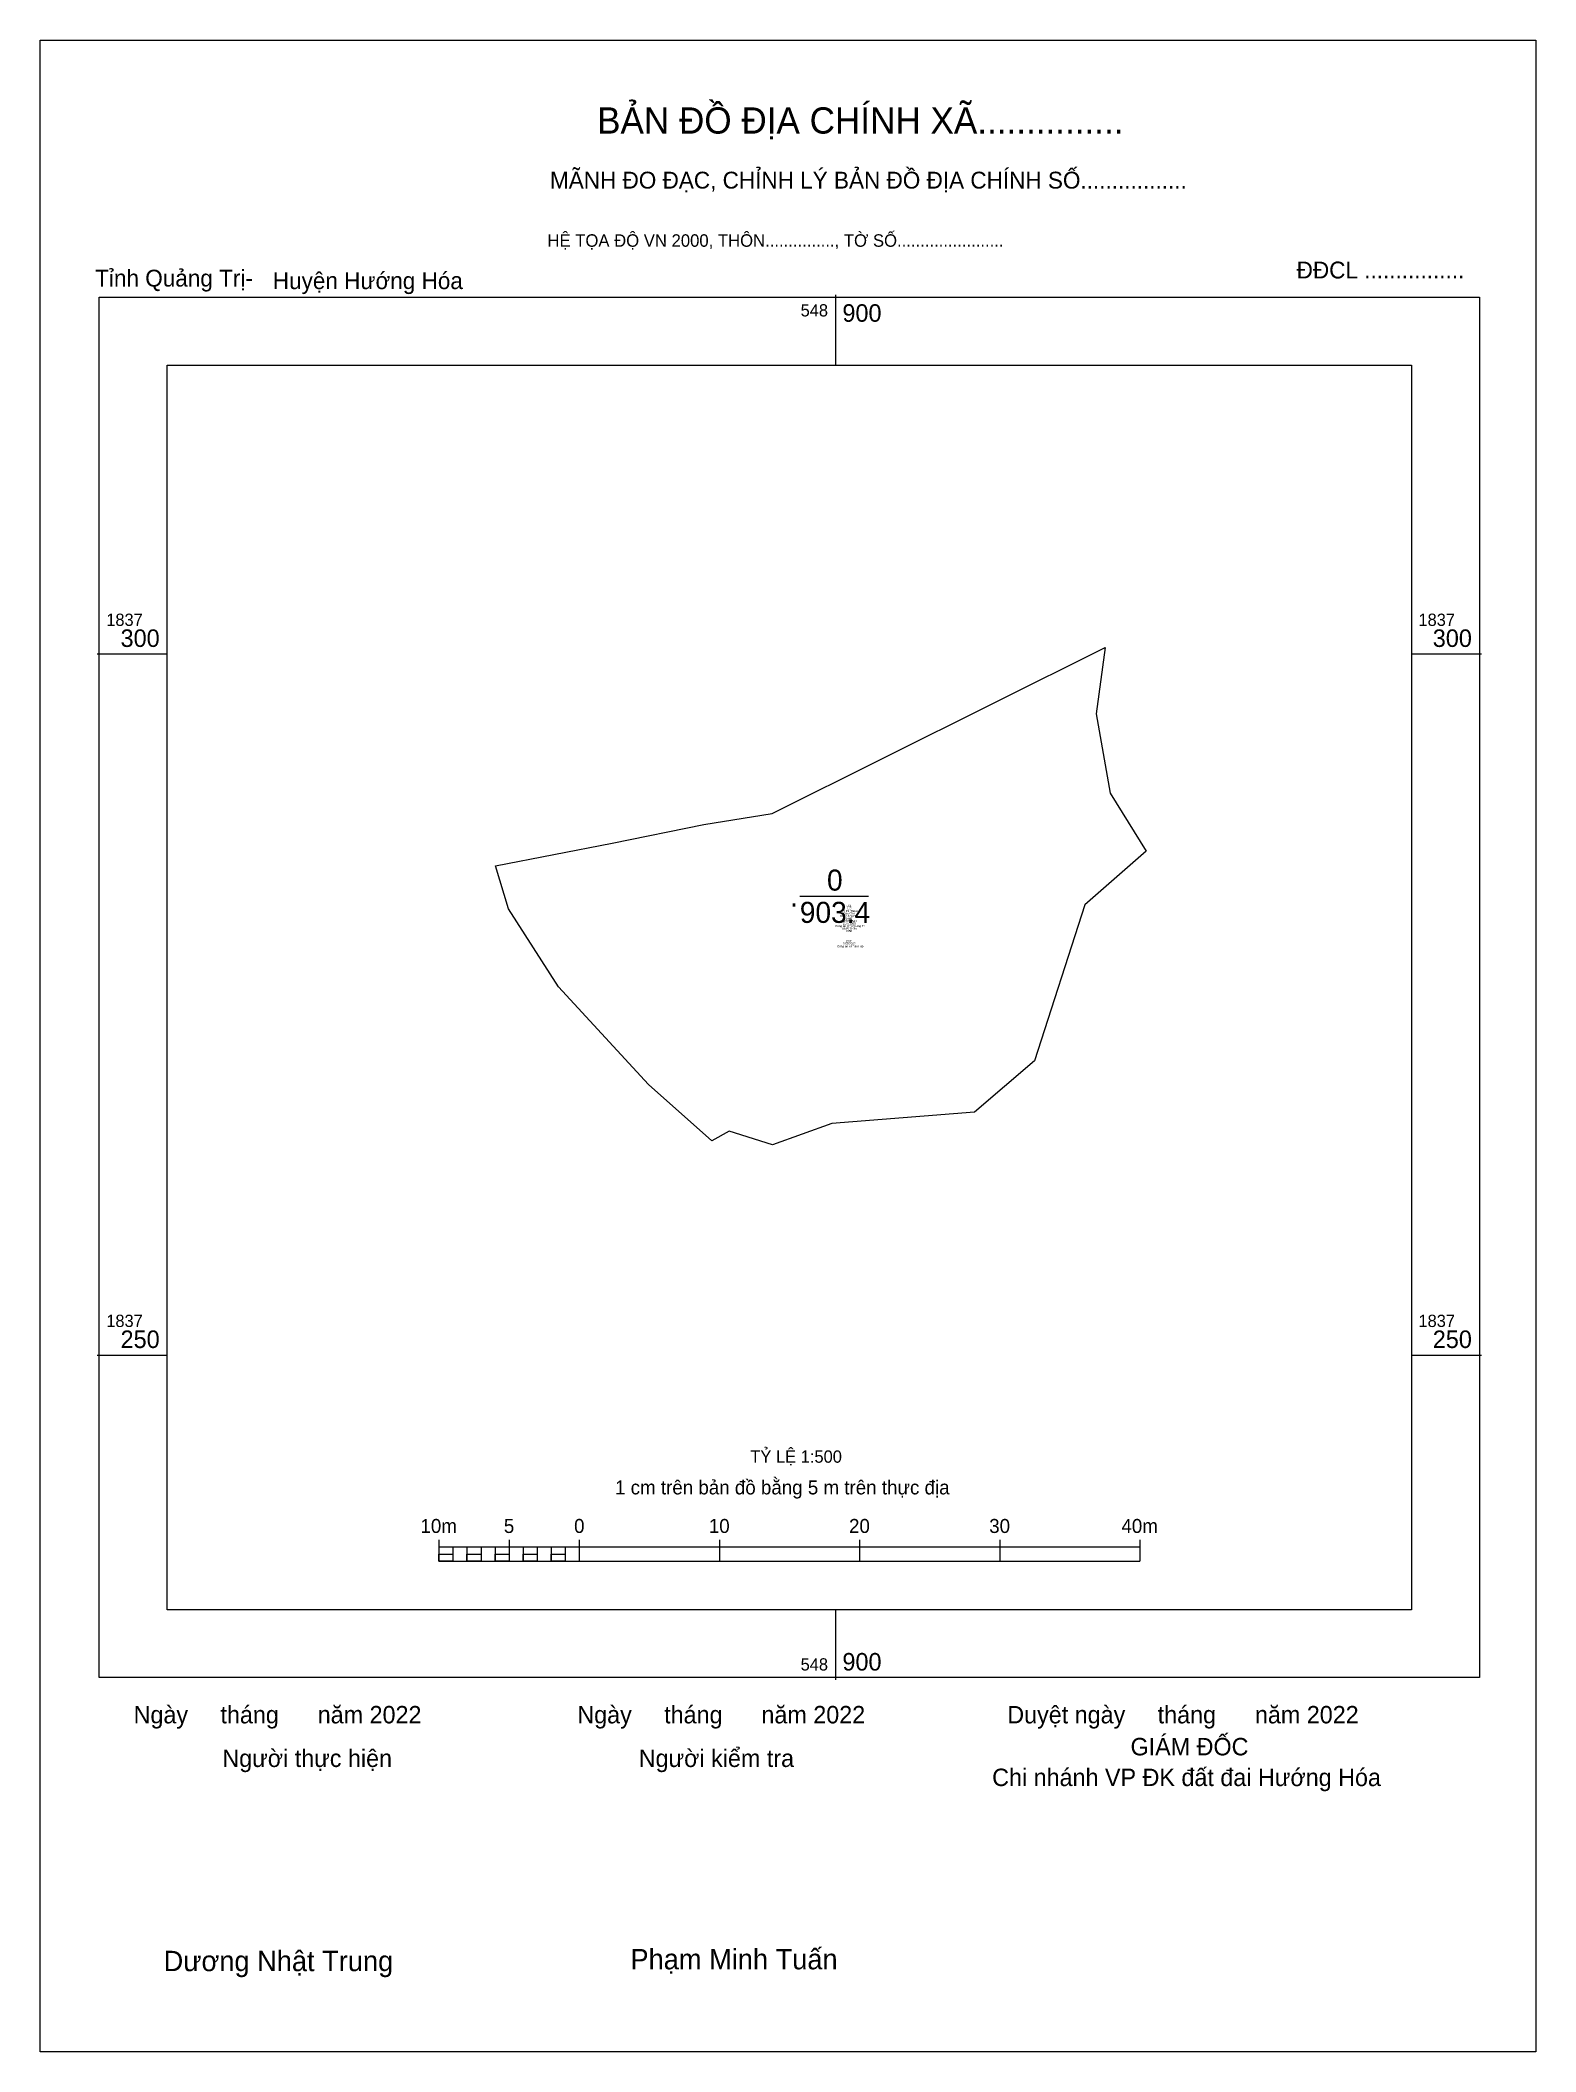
# Model space of a CAD drawing. Extents: x 548843 to 548950, y 1837200 to 1837344.
import ezdxf

# ---------------------------------------------------------------- set-up
doc = ezdxf.new("R2010")
doc.units = 0
for name, color, linetype in [('Level 10', 7, 'Continuous'), ('Level 13', 7, 'Continuous'), ('Level 15', 7, 'Continuous'), ('Level 27', 7, 'Continuous'), ('Level 55', 7, 'Continuous'), ('Level 6', 7, 'Continuous'), ('Level 62', 7, 'Continuous'), ('Level 63', 7, 'Continuous'), ('Level 9', 7, 'Continuous')]:
    doc.layers.add(name, color=color, linetype=linetype)

msp = doc.modelspace()

# ---------------------------------------------------------------- linework, layer by layer
at = {"layer": 'Level 10'}
msp.add_lwpolyline([(548891.18, 1837265.27), (548886.66, 1837269.3), (548880.24, 1837276.25), (548876.69, 1837281.82), (548875.76, 1837284.9), (548884.07, 1837286.5), (548890.62, 1837287.84), (548895.48, 1837288.63), (548919.25, 1837300.47), (548918.6, 1837295.72), (548919.6, 1837290.07), (548922.17, 1837285.94), (548917.79, 1837282.1), (548914.19, 1837270.99), (548909.92, 1837267.32), (548899.74, 1837266.51), (548895.51, 1837264.98), (548892.41, 1837265.97)], close=True, dxfattribs=at)
at = {"layer": 'Level 15'}
msp.add_lwpolyline([(548843.28, 1837343.77), (548949.96, 1837343.77), (548949.96, 1837200.31), (548843.28, 1837200.31)], close=True, dxfattribs=at)
at = {"layer": 'Level 27'}
for p, q in [((548919.25, 1837300.47), (548919.25, 1837300.47)), ((548922.17, 1837285.94), (548922.17, 1837285.94)), ((548876.69, 1837281.82), (548876.69, 1837281.82)), ((548914.19, 1837270.99), (548914.19, 1837270.99)), ((548914.19, 1837270.99), (548914.19, 1837270.99)), ((548886.66, 1837269.3), (548886.66, 1837269.3)), ((548891.18, 1837265.27), (548891.18, 1837265.27))]:
    msp.add_line(p, q, dxfattribs=at)
at = {"layer": 'Level 55'}
msp.add_line((548897.46, 1837282.72), (548902.37, 1837282.72), dxfattribs=at)
at = {"layer": 'Level 62'}
msp.add_lwpolyline([(548852.34, 1837320.6), (548941.09, 1837320.6), (548941.09, 1837231.84), (548852.34, 1837231.84)], close=True, dxfattribs=at)
at = {"layer": 'Level 63'}
for p, q in [((548900, 1837325.6), (548900, 1837320.6)), ((548847.34, 1837300), (548852.34, 1837300)), ((548941.09, 1837300), (548946.09, 1837300)), ((548847.34, 1837250), (548852.34, 1837250)), ((548941.09, 1837250), (548946.09, 1837250)), ((548871.72, 1837236.81), (548871.72, 1837235.31)), ((548871.72, 1837236.31), (548921.72, 1837236.31)), ((548872.72, 1837236.31), (548872.72, 1837235.31)), ((548873.72, 1837236.31), (548873.72, 1837235.31)), ((548874.72, 1837236.31), (548874.72, 1837235.31)), ((548875.72, 1837236.31), (548875.72, 1837235.31)), ((548876.72, 1837236.81), (548876.72, 1837235.31)), ((548876.72, 1837236.31), (548876.72, 1837235.31)), ((548877.72, 1837236.31), (548877.72, 1837235.31)), ((548878.72, 1837236.31), (548878.72, 1837235.31)), ((548879.72, 1837236.31), (548879.72, 1837235.31)), ((548880.72, 1837236.31), (548880.72, 1837235.31)), ((548881.72, 1837236.81), (548881.72, 1837235.31)), ((548881.72, 1837236.31), (548881.72, 1837235.31)), ((548891.72, 1837236.81), (548891.72, 1837235.31)), ((548901.72, 1837236.81), (548901.72, 1837235.31)), ((548911.72, 1837236.81), (548911.72, 1837235.31)), ((548921.72, 1837236.81), (548921.72, 1837235.31)), ((548871.72, 1837235.31), (548921.72, 1837235.31)), ((548900, 1837231.84), (548900, 1837226.84))]:
    msp.add_line(p, q, dxfattribs=at)
for points in [[(548847.49, 1837325.44), (548945.94, 1837325.44), (548945.94, 1837227), (548847.49, 1837227)], [(548871.72, 1837235.81), (548872.72, 1837235.81), (548872.72, 1837235.31), (548871.72, 1837235.31)], [(548871.72, 1837235.81), (548872.72, 1837235.81), (548872.72, 1837235.31), (548871.72, 1837235.31)], [(548873.72, 1837235.81), (548874.72, 1837235.81), (548874.72, 1837235.31), (548873.72, 1837235.31)], [(548875.72, 1837235.81), (548876.72, 1837235.81), (548876.72, 1837235.31), (548875.72, 1837235.31)], [(548877.72, 1837235.81), (548878.72, 1837235.81), (548878.72, 1837235.31), (548877.72, 1837235.31)], [(548879.72, 1837235.81), (548880.72, 1837235.81), (548880.72, 1837235.31), (548879.72, 1837235.31)]]:
    msp.add_lwpolyline(points, close=True, dxfattribs=at)

# ---------------------------------------------------------------- texts
at = {"layer": 'Level 13'}
for s, p in [('0', (548899.4, 1837283.12)), ('.', (548896.76, 1837281.97)), ('903.4', (548897.46, 1837280.82))]:
    msp.add_text(s, height=1.5, dxfattribs=at).set_placement(p)
at = {"layer": 'Level 15'}
for s, p in [('Đồi Nông Hội', (548900.36, 1837281.24)), ('Hồ Pả Thiểu', (548900.42, 1837281.59)), ('Bản Cồn', (548900.58, 1837281.42)), ('LUC', (548900.73, 1837281.78)), ('161', (548900.79, 1837281.96)), ('Công an tỉnh Quảng Trị', (548899.98, 1837280.52)), ('Hồ Pỉ Thiểu', (548900.45, 1837280.33)), ('197058540', (548900.48, 1837280.88)), ('21/4/1995', (548900.53, 1837280.7)), ('1960', (548900.73, 1837281.05)), ('1958', (548900.73, 1837280.16)), ('Công an xã Tân Lập', (548900.12, 1837279.07)), ('26/2/2007', (548900.52, 1837279.26)), ('20/7', (548900.74, 1837279.44))]:
    msp.add_text(s, height=0.15, dxfattribs=at).set_placement(p)
at = {"layer": 'Level 6'}
msp.add_text('TỶ LỆ 1:500', height=0.879, dxfattribs=at).set_placement((548893.93, 1837242.32))
at = {"layer": 'Level 63'}
for s, height, p in [('BẢN ĐỒ ĐỊA CHÍNH XÃ...............', 1.8718, (548883, 1837337.11)), ('MÃNH ĐO ĐẠC, CHỈNH LÝ BẢN ĐỒ ĐỊA CHÍNH SỐ.................', 1.2011, (548879.64, 1837333.19)), ('HỆ TỌA ĐỘ VN 2000, THÔN..............., TỜ SỐ.......................', 0.8891, (548879.46, 1837329.04)), ('548', 0.875, (548897.52, 1837324.07)), ('900', 1.25, (548900.5, 1837323.69)), ('1837', 0.875, (548847.99, 1837302)), ('300', 1.25, (548849.01, 1837300.5)), ('1837', 0.875, (548941.59, 1837302)), ('300', 1.25, (548942.61, 1837300.5)), ('1837', 0.875, (548847.99, 1837252)), ('1837', 0.875, (548941.59, 1837252)), ('250', 1.25, (548849.01, 1837250.5)), ('250', 1.25, (548942.61, 1837250.5)), ('1 cm trên bản đồ bằng 5 m trên thực địa', 1, (548884.28, 1837240.06)), ('10m', 1, (548870.4, 1837237.31)), ('5', 1, (548876.35, 1837237.31)), ('0', 1, (548881.36, 1837237.31)), ('10', 1, (548890.97, 1837237.31)), ('20', 1, (548900.97, 1837237.31)), ('30', 1, (548910.97, 1837237.31)), ('40m', 1, (548920.4, 1837237.31)), ('548', 0.875, (548897.52, 1837227.5)), ('900', 1.25, (548900.5, 1837227.5)), ('Ngày     tháng      năm 2022', 1.2442, (548849.94, 1837223.73)), ('Ngày     tháng      năm 2022', 1.2442, (548881.59, 1837223.73)), ('Duyệt ngày     tháng      năm 2022', 1.2442, (548912.26, 1837223.73)), ('GIÁM ĐỐC', 1.244, (548921.05, 1837221.45)), ('Người thực hiện', 1.2442, (548856.27, 1837220.62)), ('Người kiểm tra', 1.2442, (548885.97, 1837220.62)), ('Chi nhánh VP ĐK đất đai Hướng Hóa', 1.2442, (548911.18, 1837219.26)), ('Dương Nhật Trung', 1.4512, (548852.08, 1837206.06)), ('Phạm Minh Tuấn', 1.4512, (548885.38, 1837206.19))]:
    msp.add_text(s, height=height, dxfattribs=at).set_placement(p)
at = {"layer": 'Level 9'}
for s, p in [('Tỉnh Quảng Trị-', (548847.2, 1837326.2)), ('Huyện Hướng Hóa', (548859.87, 1837326.02)), ('ĐĐCL ................', (548932.9, 1837326.78))]:
    msp.add_text(s, height=1.2011, dxfattribs=at).set_placement(p)

doc.saveas('drawing.dxf')
